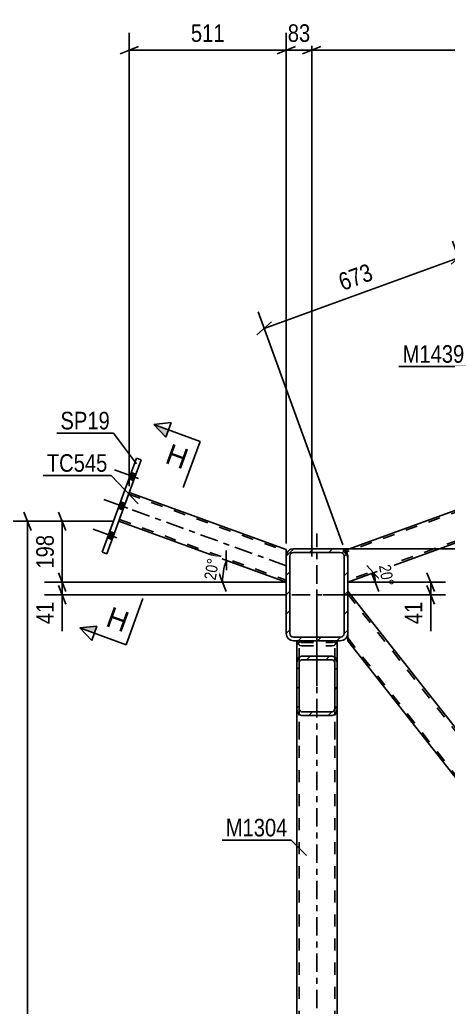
# Model space of a CAD drawing. Header units: millimetres. Extents: x -136 to 1053, y -541 to 300.
# Drawn here: x 776 to 845.7, y -170.1 to -9.3 of the extents above; entities that cross this region are included whole.
import ezdxf

# ---------------------------------------------------------------- set-up
doc = ezdxf.new("R2010")
doc.units = ezdxf.units.MM
doc.linetypes.add('DXK_LINE_DOT2', pattern=[3.9198, 1.9599, -1.9599])
doc.linetypes.add('DXK_LINE_DOT3', pattern=[5.9187, 2.979, -0.9799, 0.9799, -0.9799])
doc.styles.add('Arial', font='arial.ttf', dxfattribs={"height": 0.2})
doc.styles.add('Arial Narrow', font='ARIALN.TTF', dxfattribs={"height": 0.2})

# ---------------------------------------------------------------- blocks, each defined once
blk = doc.blocks.new('Part-335479020-2894 - 2856')
at = {"color": 2, "linetype": 'Continuous'}
for p, q in [((794.95, -80.7), (789.4, -95.97)), ((790.15, -96.24), (795.71, -80.97)), ((795.71, -80.97), (794.95, -80.7)), ((789.4, -95.97), (790.15, -96.24))]:
    blk.add_line(p, q, dxfattribs=at)
blk = doc.blocks.new('Part-335479020-3012 - 2856')
at = {"linetype": 'Continuous'}
h = blk.add_hatch(dxfattribs=at)
h.set_pattern_fill('', scale=0.7, style=0, pattern_type=0)
h.set_pattern_definition([(45, (819.3233, -109.2322), (-1.57154, 1.57154), [])])
h.paths.add_polyline_path([(819.32, -96.63), (819.32, -109.23), (819.41, -109.69), (819.67, -110.08), (820.06, -110.34), (820.52, -110.43), (828.12, -110.43), (828.58, -110.34), (828.97, -110.08), (829.23, -109.69), (829.32, -109.23), (829.32, -96.63), (829.23, -96.17), (828.97, -95.78), (828.58, -95.52), (828.12, -95.43), (820.52, -95.43), (820.06, -95.52), (819.67, -95.78), (819.41, -96.17)])
h.paths.add_polyline_path([(820.1, -96.21), (820.29, -96.08), (820.52, -96.03), (828.12, -96.03), (828.35, -96.08), (828.55, -96.21), (828.68, -96.4), (828.72, -96.63), (828.72, -109.23), (828.68, -109.46), (828.55, -109.66), (828.35, -109.79), (828.12, -109.83), (820.52, -109.83), (820.29, -109.79), (820.1, -109.66), (819.97, -109.46), (819.92, -109.23), (819.92, -96.63), (819.97, -96.4)])
at = {"color": 7, "linetype": 'DXK_LINE_DOT3'}
for p, q in [((824.32, -112.93), (824.32, -92.93)), ((814.32, -102.93), (834.32, -102.93))]:
    blk.add_line(p, q, dxfattribs=at)
at = {"color": 2, "linetype": 'Continuous'}
for p, q in [((819.41, -96.17), (819.32, -96.63)), ((819.92, -96.63), (819.97, -96.4)), ((820.52, -95.43), (820.06, -95.52)), ((820.29, -96.08), (820.52, -96.03)), ((820.52, -95.43), (828.12, -95.43)), ((820.52, -96.03), (828.12, -96.03)), ((828.58, -95.52), (828.12, -95.43)), ((828.12, -96.03), (828.35, -96.08)), ((828.68, -96.4), (828.72, -96.63)), ((829.32, -96.63), (829.23, -96.17)), ((819.32, -109.23), (819.32, -96.63)), ((819.92, -109.23), (819.92, -96.63)), ((828.72, -109.23), (828.72, -96.63)), ((829.32, -109.23), (829.32, -96.63)), ((819.32, -109.23), (819.41, -109.69)), ((819.97, -109.46), (819.92, -109.23)), ((828.72, -109.23), (828.68, -109.46)), ((829.23, -109.69), (829.32, -109.23)), ((820.06, -110.34), (820.52, -110.43)), ((820.52, -109.83), (820.29, -109.79)), ((820.52, -109.83), (828.12, -109.83)), ((820.52, -110.43), (828.12, -110.43)), ((828.35, -109.79), (828.12, -109.83)), ((828.12, -110.43), (828.58, -110.34))]:
    blk.add_line(p, q, dxfattribs=at)
for centre, radius, start, end in [((820.52, -96.63), 1.2, 112.5, 157.5), ((820.52, -96.63), 0.6, 112.5, 157.5), ((828.12, -96.63), 0.6, 22.5, 67.5), ((828.12, -96.63), 1.2, 22.5, 67.5), ((820.52, -109.23), 1.2, 202.5, 247.5), ((820.52, -109.23), 0.6, 202.5, 247.5), ((828.12, -109.23), 0.6, 292.5, 337.5), ((828.12, -109.23), 1.2, 292.5, 337.5)]:
    blk.add_arc(centre, radius, start, end, dxfattribs=at)
blk = doc.blocks.new('Part-335479020-2967 - 2856')
at = {"color": 2, "linetype": 'Continuous'}
for p, q in [((929.32, -59.16), (928.39, -59.5)), ((929.15, -59.41), (928.72, -60.01)), ((929.32, -59.16), (929.15, -59.41)), ((926.23, -60.28), (894.56, -71.81)), ((928.72, -60.01), (924.32, -66.3)), ((921.78, -67.22), (829.32, -100.87)), ((892.35, -72.61), (865.2, -82.5)), ((861.06, -84), (828.87, -95.72))]:
    blk.add_line(p, q, dxfattribs=at)
at = {"color": 7, "linetype": 'DXK_LINE_DOT2'}
for p, q in [((929.15, -59.41), (929.32, -59.16)), ((929.02, -59.58), (828.85, -96.04)), ((928.39, -59.5), (926.23, -60.28)), ((924.62, -65.87), (829.32, -100.55)), ((924.32, -66.3), (921.78, -67.22)), ((894.56, -71.81), (892.35, -72.61)), ((865.2, -82.5), (861.06, -84)), ((828.87, -95.72), (828.51, -95.85)), ((828.59, -95.87), (828.51, -95.85)), ((828.59, -95.87), (828.72, -95.96)), ((828.72, -95.96), (828.97, -96.12)), ((828.97, -96.12), (828.94, -96.1)), ((829.08, -96.28), (828.97, -96.12)), ((829.23, -96.51), (829.08, -96.28)), ((829.08, -96.28), (829.23, -96.51)), ((829.23, -96.51), (829.08, -96.28)), ((829.08, -96.28), (829.23, -96.51)), ((829.32, -96.97), (829.23, -96.51)), ((829.23, -96.51), (829.32, -96.97)), ((829.32, -96.97), (829.23, -96.51)), ((829.23, -96.51), (829.32, -96.97)), ((829.32, -96.97), (829.32, -100.87))]:
    blk.add_line(p, q, dxfattribs=at)
blk = doc.blocks.new('Part-335479020-3032 - 2856')
at = {"color": 2, "linetype": 'Continuous'}
for p, q in [((829.32, -102.35), (875.1, -160.54)), ((829.32, -109.83), (829.32, -109.23)), ((829.32, -110.43), (829.32, -109.83)), ((872.63, -165.48), (829.32, -110.43)), ((873.34, -165.41), (875.21, -161.65))]:
    blk.add_line(p, q, dxfattribs=at)
at = {"color": 7, "linetype": 'DXK_LINE_DOT2'}
for p, q in [((829.32, -109.23), (829.32, -102.35)), ((829.32, -102.83), (874.95, -160.84)), ((829.32, -109.83), (829.32, -109.46)), ((829.32, -109.95), (872.78, -165.19)), ((874.95, -160.84), (875.1, -160.54)), ((875.1, -160.54), (875.21, -161.65)), ((874.87, -161.21), (872.99, -164.97)), ((874.91, -161.09), (874.87, -161.21)), ((874.91, -161.09), (874.93, -160.99)), ((874.93, -160.99), (874.94, -160.96)), ((874.93, -160.99), (874.94, -160.96)), ((874.96, -160.88), (874.94, -160.96)), ((874.95, -160.84), (874.96, -160.88)), ((874.95, -160.84), (874.96, -160.88)), ((872.63, -165.48), (872.78, -165.19)), ((873.34, -165.41), (872.63, -165.48)), ((872.78, -165.19), (872.8, -165.18)), ((872.8, -165.18), (872.78, -165.19)), ((872.8, -165.18), (872.85, -165.14)), ((872.85, -165.14), (872.86, -165.11)), ((872.85, -165.14), (872.86, -165.11)), ((872.86, -165.11), (872.92, -165.07)), ((872.99, -164.97), (872.92, -165.07))]:
    blk.add_line(p, q, dxfattribs=at)
blk = doc.blocks.new('Part-335479020-2977 - 2856')
at = {"color": 7, "linetype": 'DXK_LINE_DOT2'}
for p, q in [((793.78, -86.26), (792.07, -90.96)), ((793.68, -86.54), (819.32, -95.87)), ((792.18, -90.67), (819.32, -100.55)), ((819.32, -95.55), (819.32, -95.74)), ((819.32, -100.87), (819.32, -96.63))]:
    blk.add_line(p, q, dxfattribs=at)
at = {"color": 2, "linetype": 'Continuous'}
for p, q in [((819.32, -95.55), (793.78, -86.26)), ((792.07, -90.96), (819.32, -100.87)), ((819.32, -95.55), (819.32, -95.6)), ((819.32, -95.6), (819.32, -95.74)), ((819.32, -95.74), (819.32, -96.19)), ((819.32, -96.19), (819.32, -96.63))]:
    blk.add_line(p, q, dxfattribs=at)
at = {"color": 7, "linetype": 'DXK_LINE_DOT3'}
blk.add_line((819.32, -98.21), (792.93, -88.61), dxfattribs=at)
blk = doc.blocks.new('Part-335479020-2982 - 2856')
at = {"color": 7, "linetype": 'DXK_LINE_DOT3'}
blk.add_line((824.32, -264.93), (824.32, -100.43), dxfattribs=at)
at = {"color": 7, "linetype": 'DXK_LINE_DOT2'}
for p, q in [((827.62, -110.43), (821.02, -110.43)), ((821.02, -110.43), (821.08, -110.43)), ((821.02, -121.39), (821.02, -110.43)), ((821.42, -254.93), (821.42, -110.43)), ((827.22, -254.93), (827.22, -110.43)), ((827.62, -121.39), (827.62, -110.43))]:
    blk.add_line(p, q, dxfattribs=at)
at = {"color": 2, "linetype": 'Continuous'}
for p, q in [((821.02, -243.98), (821.02, -121.39)), ((827.62, -243.98), (827.62, -121.39))]:
    blk.add_line(p, q, dxfattribs=at)
blk = doc.blocks.new('Part-335479020-2991 - 2856')
at = {"linetype": 'Continuous'}
h = blk.add_hatch(dxfattribs=at)
h.set_pattern_fill('', scale=0.7, style=0, pattern_type=0)
h.set_pattern_definition([(45, (821.0233, -121.3887), (-1.57154, 1.57154), [])])
h.paths.add_polyline_path([(821.02, -114.09), (821.02, -121.39), (821.08, -121.84), (821.26, -122.21), (821.52, -122.47), (821.82, -122.56), (826.82, -122.56), (827.13, -122.47), (827.39, -122.21), (827.56, -121.84), (827.62, -121.39), (827.62, -114.09), (827.56, -113.64), (827.39, -113.26), (827.13, -113.01), (826.82, -112.92), (821.82, -112.92), (821.52, -113.01), (821.26, -113.26), (821.08, -113.64)])
h.paths.add_polyline_path([(821.54, -113.68), (821.67, -113.55), (821.82, -113.51), (826.82, -113.51), (826.98, -113.55), (827.11, -113.68), (827.19, -113.87), (827.22, -114.09), (827.22, -121.39), (827.19, -121.61), (827.11, -121.8), (826.98, -121.93), (826.82, -121.97), (821.82, -121.97), (821.67, -121.93), (821.54, -121.8), (821.45, -121.61), (821.42, -121.39), (821.42, -114.09), (821.45, -113.87)])
at = {"color": 7, "linetype": 'DXK_LINE_DOT3'}
blk.add_line((824.32, -103.15), (824.32, -117.74), dxfattribs=at)
at = {"color": 2, "linetype": 'Continuous'}
for p, q in [((821.02, -114.09), (821.02, -110.43)), ((827.62, -114.09), (827.62, -110.43)), ((821.08, -113.64), (821.02, -114.09)), ((821.02, -121.39), (821.02, -114.09)), ((821.42, -114.09), (821.45, -113.87)), ((821.42, -121.39), (821.42, -114.09)), ((821.82, -112.92), (821.52, -113.01)), ((821.67, -113.55), (821.82, -113.51)), ((821.82, -112.92), (826.82, -112.92)), ((821.82, -113.51), (826.82, -113.51)), ((827.13, -113.01), (826.82, -112.92)), ((826.82, -113.51), (826.98, -113.55)), ((827.19, -113.87), (827.22, -114.09)), ((827.22, -121.39), (827.22, -114.09)), ((827.62, -114.09), (827.56, -113.64)), ((827.62, -121.39), (827.62, -114.09)), ((821.02, -121.39), (821.08, -121.84)), ((821.45, -121.61), (821.42, -121.39)), ((821.82, -121.97), (821.67, -121.93)), ((821.82, -121.97), (826.82, -121.97)), ((826.98, -121.93), (826.82, -121.97)), ((827.22, -121.39), (827.19, -121.61)), ((827.56, -121.84), (827.62, -121.39)), ((821.52, -122.47), (821.82, -122.56)), ((821.82, -122.56), (826.82, -122.56)), ((826.82, -122.56), (827.13, -122.47))]:
    blk.add_line(p, q, dxfattribs=at)
at = {"color": 7, "linetype": 'DXK_LINE_DOT2'}
for p, q in [((827.62, -110.43), (821.02, -110.43)), ((821.02, -110.43), (821.08, -110.43)), ((821.08, -110.54), (821.07, -110.43)), ((821.42, -121.39), (821.42, -110.43)), ((821.51, -110.43), (821.54, -110.5)), ((821.54, -110.5), (821.67, -110.63)), ((821.67, -110.63), (821.82, -110.67)), ((821.82, -110.67), (826.82, -110.67)), ((826.82, -110.67), (826.98, -110.63)), ((826.98, -110.63), (827.11, -110.5)), ((827.11, -110.5), (827.14, -110.43)), ((827.22, -121.39), (827.22, -110.43)), ((827.58, -110.43), (827.56, -110.54)), ((821.82, -111.26), (821.52, -111.17)), ((821.82, -111.26), (826.82, -111.26)), ((827.13, -111.17), (826.82, -111.26)), ((821.02, -121.39), (821.02, -114.09)), ((827.62, -121.39), (827.62, -114.09))]:
    blk.add_line(p, q, dxfattribs=at)
for centre, start, end in [((822.12, -110.29), 193.2949, 235.5336), ((826.53, -110.29), 304.4664, 346.7051)]:
    blk.add_arc(centre, 1.06, start, end, dxfattribs=at)
at = {"color": 2, "linetype": 'Continuous'}
for centre, radius, start, end in [((822.12, -113.89), 1.06, 124.4664, 166.7051), ((821.97, -113.99), 0.532, 124.4664, 166.7051), ((826.68, -113.99), 0.532, 13.2949, 55.5336), ((826.53, -113.89), 1.06, 13.2949, 55.5336), ((822.12, -121.59), 1.06, 193.2949, 235.5336), ((821.97, -121.49), 0.532, 193.2949, 235.5336), ((826.68, -121.49), 0.532, 304.4664, 346.7051), ((826.53, -121.59), 1.06, 304.4664, 346.7051)]:
    blk.add_arc(centre, radius, start, end, dxfattribs=at)
blk = doc.blocks.new('Part-335479020-2993 - 2856')
at = {"color": 7, "linetype": 'DXK_LINE_DOT3'}
blk.add_line((824.32, -122.83), (824.32, -103.15), dxfattribs=at)
at = {"color": 7, "linetype": 'DXK_LINE_DOT2'}
for p, q in [((827.62, -110.43), (821.02, -110.43)), ((821.02, -110.43), (821.07, -110.43)), ((821.02, -126.48), (821.02, -110.43)), ((821.07, -110.43), (821.08, -110.53)), ((821.42, -126.48), (821.42, -110.43)), ((821.54, -110.49), (821.51, -110.43)), ((821.67, -110.62), (821.54, -110.49)), ((821.82, -110.66), (821.67, -110.62)), ((821.82, -110.66), (826.82, -110.66)), ((826.98, -110.62), (826.82, -110.66)), ((827.11, -110.49), (826.98, -110.62)), ((827.13, -110.43), (827.11, -110.49)), ((827.22, -126.48), (827.22, -110.43)), ((827.56, -110.53), (827.58, -110.43)), ((827.62, -126.48), (827.62, -110.43)), ((821.52, -111.16), (821.82, -111.25)), ((821.82, -111.25), (826.82, -111.25)), ((826.82, -111.25), (827.11, -111.17)), ((827.11, -111.17), (827.13, -111.16))]:
    blk.add_line(p, q, dxfattribs=at)
for centre, start, end in [((822.12, -110.28), 193.3123, 235.5632), ((826.53, -110.28), 304.4368, 346.6877)]:
    blk.add_arc(centre, 1.06, start, end, dxfattribs=at)
blk = doc.blocks.new('Bolt-335479020-3043 - 2856')
at = {"linetype": 'Continuous'}
for points in [[(794.49, -84.31), (794.87, -83.27), (794.12, -83), (793.74, -84.03)], [(794.49, -84.31), (794.87, -83.27), (794.12, -83), (793.74, -84.03)], [(794.49, -84.31), (794.87, -83.27), (794.12, -83), (793.74, -84.03)], [(792.75, -89.1), (793.12, -88.07), (792.37, -87.79), (792, -88.83)], [(792.75, -89.1), (793.12, -88.07), (792.37, -87.79), (792, -88.83)], [(790.99, -93.94), (791.36, -92.91), (790.61, -92.63), (790.23, -93.67)], [(790.99, -93.94), (791.36, -92.91), (790.61, -92.63), (790.23, -93.67)], [(790.99, -93.94), (791.36, -92.91), (790.61, -92.63), (790.23, -93.67)]]:
    blk.add_hatch(color=1, dxfattribs=at).paths.add_polyline_path(points)
at = {"color": 1, "linetype": 'Continuous'}
for p, q in [((795.29, -84.01), (791.39, -82.59)), ((795.29, -84.01), (791.39, -82.59)), ((795.29, -84.01), (791.39, -82.59)), ((794.87, -83.27), (794.12, -83)), ((794.87, -83.27), (794.12, -83)), ((794.87, -83.27), (794.12, -83)), ((794.49, -84.31), (793.74, -84.03)), ((794.49, -84.31), (793.74, -84.03)), ((794.49, -84.31), (793.74, -84.03)), ((793.55, -88.81), (789.65, -87.39)), ((793.55, -88.81), (789.65, -87.39)), ((793.12, -88.07), (792.37, -87.79)), ((793.12, -88.07), (792.37, -87.79)), ((792.75, -89.1), (792, -88.83)), ((792.75, -89.1), (792, -88.83)), ((791.79, -93.64), (787.89, -92.23)), ((791.79, -93.64), (787.89, -92.23)), ((791.79, -93.64), (787.89, -92.23)), ((791.36, -92.91), (790.61, -92.63)), ((791.36, -92.91), (790.61, -92.63)), ((791.36, -92.91), (790.61, -92.63)), ((790.99, -93.94), (790.23, -93.67)), ((790.99, -93.94), (790.23, -93.67)), ((790.99, -93.94), (790.23, -93.67))]:
    blk.add_line(p, q, dxfattribs=at)
blk = doc.blocks.new('AngleDimension-335479020-3138 - 2856')
at = {"color": 7, "linetype": 'Continuous'}
for p, q in [((833.52, -99.35), (829.32, -100.87)), ((830.26, -100.53), (833.52, -99.35)), ((832.44, -98.14), (834.6, -100.55)), ((834.39, -102.37), (833.19, -99.37)), ((833.79, -100.87), (829.32, -100.87))]:
    blk.add_line(p, q, dxfattribs=at)
blk.add_arc((829.32, -100.87), 4.47, 360, 20, dxfattribs=at)
at = {"color": 0}
blk.add_wipeout([(834.69, -102.11), (837.44, -101.63), (836.7, -97.39), (833.94, -97.87)], dxfattribs=at)
at = {"color": 3, "style": 'Arial Narrow'}
blk.add_text('20°', height=1.909, rotation=-80.0021, dxfattribs=at).set_placement((834.4, -98.2))
blk = doc.blocks.new('StraightDimension-335479020-3091 - 2856')
at = {"color": 7, "linetype": 'Continuous'}
for p, q in [((823.47, -96.68), (823.47, -11.41)), ((929.32, -58.16), (929.32, -11.41)), ((824.97, -13.66), (821.97, -14.86)), ((823.47, -14.26), (929.32, -14.26)), ((927.82, -14.86), (930.82, -13.66))]:
    blk.add_line(p, q, dxfattribs=at)
at = {"color": 0}
blk.add_wipeout([(880.65, -13.51), (880.65, -9.31), (872.14, -9.31), (872.14, -13.51)], dxfattribs=at)
at = {"color": 3, "style": 'Arial Narrow'}
blk.add_text('2117', height=2.863, dxfattribs=at).set_placement((872.74, -12.91))
blk = doc.blocks.new('AngleDimension-335479020-3083 - 2856')
at = {"color": 7, "linetype": 'Continuous'}
for p, q in [((809.53, -95.71), (809.63, -98.94)), ((809.58, -97.33), (819.32, -100.87)), ((809.55, -102.37), (808.35, -99.37)), ((818.32, -100.87), (808.95, -100.87)), ((808.95, -100.87), (819.32, -100.87))]:
    blk.add_line(p, q, dxfattribs=at)
blk.add_arc((819.32, -100.87), 10.37, 160, 180, dxfattribs=at)
at = {"color": 0}
blk.add_wipeout([(808.89, -96.85), (806.14, -96.36), (805.39, -100.6), (808.15, -101.09)], dxfattribs=at)
at = {"color": 3, "style": 'Arial Narrow'}
blk.add_text('20°', height=1.909, rotation=80.0021, dxfattribs=at).set_placement((807.82, -100.63))
blk = doc.blocks.new('StraightDimension-335479020-3105 - 2856')
at = {"color": 7, "linetype": 'Continuous'}
for p, q in [((819.32, -94.55), (819.32, -11.41)), ((823.47, -96.68), (823.47, -11.41)), ((817.82, -14.86), (820.82, -13.66)), ((819.32, -14.26), (823.47, -14.26)), ((824.97, -13.66), (821.97, -14.86))]:
    blk.add_line(p, q, dxfattribs=at)
at = {"color": 0}
blk.add_wipeout([(823.82, -13.51), (823.82, -9.31), (818.97, -9.31), (818.97, -13.51)], dxfattribs=at)
at = {"color": 3, "style": 'Arial Narrow'}
blk.add_text('83', height=2.863, dxfattribs=at).set_placement((819.57, -12.91))
blk = doc.blocks.new('StraightDimension-335479020-3119 - 2856')
at = {"color": 7, "linetype": 'Continuous'}
for p, q in [((793.78, -85.26), (793.78, -11.41)), ((819.32, -94.55), (819.32, -11.41)), ((795.28, -13.66), (792.28, -14.86)), ((793.78, -14.26), (819.32, -14.26)), ((817.82, -14.86), (820.82, -13.66))]:
    blk.add_line(p, q, dxfattribs=at)
at = {"color": 0}
blk.add_wipeout([(809.9, -13.51), (809.9, -9.31), (803.21, -9.31), (803.21, -13.51)], dxfattribs=at)
at = {"color": 3, "style": 'Arial Narrow'}
blk.add_text('511', height=2.863, dxfattribs=at).set_placement((803.81, -12.91))
blk = doc.blocks.new('StraightDimension-335479020-3225 - 2856')
at = {"color": 7, "linetype": 'Continuous'}
for p, q in [((777.81, -92.46), (776.61, -89.46)), ((791.07, -90.96), (774.36, -90.96)), ((777.21, -264.02), (777.21, -90.96))]:
    blk.add_line(p, q, dxfattribs=at)
blk = doc.blocks.new('StraightDimension-335479020-3354 - 2856')
at = {"color": 7, "linetype": 'Continuous'}
for p, q in [((782.26, -99.37), (783.46, -102.37)), ((818.32, -100.87), (780.01, -100.87)), ((782.86, -102.93), (782.86, -100.87)), ((783.46, -104.43), (782.26, -101.43)), ((818.32, -102.93), (780.01, -102.93))]:
    blk.add_line(p, q, dxfattribs=at)
at = {"color": 0}
blk.add_wipeout([(782.11, -103.46), (777.91, -103.46), (777.91, -108.31), (782.11, -108.31)], dxfattribs=at)
at = {"color": 7, "linetype": 'Continuous'}
blk.add_line((782.86, -102.93), (782.86, -108.84), dxfattribs=at)
blk.add_line((782.86, -102.93), (782.86, -108.84), dxfattribs=at)
at = {"color": 3, "style": 'Arial Narrow'}
blk.add_text('41', height=2.863, rotation=90.0002, dxfattribs=at).set_placement((781.51, -107.71))
blk = doc.blocks.new('StraightDimension-335479020-3366 - 2856')
at = {"color": 7, "linetype": 'Continuous'}
for p, q in [((782.26, -89.46), (783.46, -92.46)), ((791.07, -90.96), (780.01, -90.96)), ((782.86, -100.87), (782.86, -90.96)), ((783.46, -102.37), (782.26, -99.37)), ((818.32, -100.87), (780.01, -100.87))]:
    blk.add_line(p, q, dxfattribs=at)
at = {"color": 0}
blk.add_wipeout([(782.11, -92.57), (777.91, -92.57), (777.91, -99.26), (782.11, -99.26)], dxfattribs=at)
at = {"color": 3, "style": 'Arial Narrow'}
blk.add_text('198', height=2.863, rotation=90.0002, dxfattribs=at).set_placement((781.51, -98.66))
blk = doc.blocks.new('StraightDimension-335479020-14632 - 2856')
at = {"color": 7, "linetype": 'Continuous'}
for p, q in [((842.22, -99.37), (843.42, -102.37)), ((830.32, -100.87), (845.22, -100.87)), ((842.82, -102.93), (842.82, -100.87)), ((843.42, -104.43), (842.22, -101.43)), ((825.32, -102.93), (845.22, -102.93))]:
    blk.add_line(p, q, dxfattribs=at)
at = {"color": 0}
blk.add_wipeout([(842.07, -103.46), (837.87, -103.46), (837.87, -108.31), (842.07, -108.31)], dxfattribs=at)
at = {"color": 7, "linetype": 'Continuous'}
blk.add_line((842.82, -102.93), (842.82, -108.84), dxfattribs=at)
blk.add_line((842.82, -102.93), (842.82, -108.84), dxfattribs=at)
at = {"color": 3, "style": 'Arial Narrow'}
blk.add_text('41', height=2.863, rotation=90.0002, dxfattribs=at).set_placement((841.47, -107.71))
blk = doc.blocks.new('StraightDimension-335479020-15026 - 2856')
at = {"color": 7, "linetype": 'Continuous'}
for p, q in [((869.01, -41.44), (867.81, -38.44)), ((925.87, -39.94), (865.56, -39.94)), ((868.41, -95.43), (868.41, -39.94)), ((867.81, -93.93), (869.01, -96.93)), ((826.96, -95.43), (870.81, -95.43))]:
    blk.add_line(p, q, dxfattribs=at)
at = {"color": 0}
blk.add_wipeout([(867.66, -63.43), (863.46, -63.43), (863.46, -71.94), (867.66, -71.94)], dxfattribs=at)
at = {"color": 3, "style": 'Arial Narrow'}
blk.add_text('1110', height=2.863, rotation=90.0002, dxfattribs=at).set_placement((867.06, -71.34))
blk = doc.blocks.new('StraightDimension-335479020-15165 - 2856')
at = {"color": 7, "linetype": 'Continuous'}
for p, q in [((854.33, -67.22), (846.37, -45.36)), ((815.73, -59.55), (847.35, -48.04)), ((846.14, -49.12), (848.55, -46.97)), ((828.55, -94.77), (814.76, -56.87)), ((816.93, -58.47), (814.53, -60.63))]:
    blk.add_line(p, q, dxfattribs=at)
at = {"color": 0}
blk.add_wipeout([(834.42, -51.95), (832.99, -48), (826.71, -50.29), (828.14, -54.23)], dxfattribs=at)
at = {"color": 3, "style": 'Arial Narrow'}
blk.add_text('673', height=2.863, rotation=20.002, dxfattribs=at).set_placement((828.5, -53.47))
blk = doc.blocks.new('Mark-335479020-2973 - 2856')
at = {"color": 0}
blk.add_wipeout([(790.23, -82.9), (790.23, -79.9), (780.37, -79.9), (780.37, -82.9)], dxfattribs=at)
blk.add_wipeout([(790.23, -82.9), (790.23, -79.9), (780.37, -79.9), (780.37, -82.9)], dxfattribs=at)
at = {"color": 30, "linetype": 'Continuous'}
for p in [(779.77, -83.5), (795.22, -88.12)]:
    blk.add_line(p, (790.83, -83.5), dxfattribs=at)
at = {"color": 3, "style": 'Arial Narrow'}
blk.add_text('TC545', height=2.863, dxfattribs=at).set_placement((780.37, -82.9))
blk = doc.blocks.new('Mark-335479020-2890 - 2856')
at = {"color": 0}
blk.add_wipeout([(790.63, -76), (790.63, -73), (782.59, -73), (782.59, -76)], dxfattribs=at)
blk.add_wipeout([(790.63, -76), (790.63, -73), (782.59, -73), (782.59, -76)], dxfattribs=at)
at = {"color": 30, "linetype": 'Continuous'}
for p in [(781.99, -76.6), (794.98, -81.59)]:
    blk.add_line(p, (791.23, -76.6), dxfattribs=at)
at = {"color": 3, "style": 'Arial Narrow'}
blk.add_text('SP19', height=2.863, dxfattribs=at).set_placement((782.59, -76))
blk = doc.blocks.new('Mark-335479020-2978 - 2856')
at = {"color": 0}
blk.add_wipeout([(819.53, -142.26), (819.53, -139.26), (809.48, -139.26), (809.48, -142.26)], dxfattribs=at)
blk.add_wipeout([(819.53, -142.26), (819.53, -139.26), (809.48, -139.26), (809.48, -142.26)], dxfattribs=at)
at = {"color": 30, "linetype": 'Continuous'}
for p in [(808.88, -142.86), (822.63, -145.36)]:
    blk.add_line(p, (820.13, -142.86), dxfattribs=at)
at = {"color": 3, "style": 'Arial Narrow'}
blk.add_text('M1304', height=2.863, dxfattribs=at).set_placement((809.48, -142.26))
blk = doc.blocks.new('SectionMark-335479020-3440 - 2856')
at = {"linetype": 'Continuous'}
for points in [[(800.15, -76.07), (799.72, -77.25), (797.8, -75.22)], [(788.53, -108.01), (788.1, -109.18), (785.75, -108.33)]]:
    blk.add_hatch(color=6, dxfattribs=at).paths.add_polyline_path(points)
at = {"color": 6, "linetype": 'Continuous'}
for p, q in [((797.8, -75.22), (800.58, -74.9)), ((797.8, -75.22), (799.72, -77.25)), ((799.72, -77.25), (800.58, -74.9)), ((785.75, -108.33), (788.53, -108.01)), ((787.67, -110.36), (785.75, -108.33)), ((788.53, -108.01), (787.67, -110.36))]:
    blk.add_line(p, q, dxfattribs=at)
at = {"color": 0, "linetype": 'Continuous'}
for points in [[(802.58, -82.55), (803.78, -79.26), (800.61, -78.1), (799.42, -81.39)], [(792.93, -109.08), (794.12, -105.79), (790.96, -104.64), (789.76, -107.93)]]:
    blk.add_wipeout(points, dxfattribs=at)
at = {"color": 6, "linetype": 'Continuous'}
for p, q in [((805.32, -77.96), (797.8, -75.22)), ((805.32, -77.96), (802.58, -85.47)), ((793.27, -111.07), (796, -103.55)), ((793.27, -111.07), (785.75, -108.33))]:
    blk.add_line(p, q, dxfattribs=at)
at = {"color": 3, "linetype": 'Continuous', "style": 'Arial'}
for p in [(799.42, -81.39), (789.76, -107.93)]:
    blk.add_text('H', height=3.34, rotation=-20.002, dxfattribs=at).set_placement(p)
blk = doc.blocks.new('Mark-335479020-15264 - 2856')
at = {"color": 0}
blk.add_wipeout([(848.31, -65.15), (848.31, -62.15), (838.25, -62.15), (838.25, -65.15)], dxfattribs=at)
blk.add_wipeout([(848.31, -65.15), (848.31, -62.15), (838.25, -62.15), (838.25, -65.15)], dxfattribs=at)
at = {"color": 30, "linetype": 'Continuous'}
for p in [(837.65, -65.75), (856.46, -70.06)]:
    blk.add_line(p, (848.91, -65.75), dxfattribs=at)
at = {"color": 3, "style": 'Arial Narrow'}
blk.add_text('M1439', height=2.863, dxfattribs=at).set_placement((838.25, -65.15))

msp = doc.modelspace()

# ---------------------------------------------------------------- block references
for name in ['Part-335479020-2967 - 2856', 'Part-335479020-2894 - 2856', 'Bolt-335479020-3043 - 2856', 'Part-335479020-2977 - 2856', 'Part-335479020-3012 - 2856', 'Part-335479020-2982 - 2856', 'Part-335479020-3032 - 2856', 'Part-335479020-2991 - 2856', 'Part-335479020-2993 - 2856']:
    msp.add_blockref(name, (0, 0))

# ---------------------------------------------------------------- next in the draw order: block references
for name in ['AngleDimension-335479020-3083 - 2856', 'AngleDimension-335479020-3138 - 2856', 'Mark-335479020-2978 - 2856']:
    msp.add_blockref(name, (0, 0))

# ---------------------------------------------------------------- next in the draw order: block references
for name in ['StraightDimension-335479020-3091 - 2856', 'StraightDimension-335479020-14632 - 2856']:
    msp.add_blockref(name, (0, 0))

# ---------------------------------------------------------------- next in the draw order: block references
for name in ['StraightDimension-335479020-3105 - 2856', 'StraightDimension-335479020-15026 - 2856']:
    msp.add_blockref(name, (0, 0))

# ---------------------------------------------------------------- next in the draw order: block references
msp.add_blockref('StraightDimension-335479020-3119 - 2856', (0, 0))

# ---------------------------------------------------------------- next in the draw order: block references
for name in ['Mark-335479020-2973 - 2856', 'StraightDimension-335479020-3225 - 2856']:
    msp.add_blockref(name, (0, 0))

# ---------------------------------------------------------------- next in the draw order: block references
for name in ['Mark-335479020-2890 - 2856', 'StraightDimension-335479020-3354 - 2856']:
    msp.add_blockref(name, (0, 0))

# ---------------------------------------------------------------- next in the draw order: block references
msp.add_blockref('StraightDimension-335479020-3366 - 2856', (0, 0))

# ---------------------------------------------------------------- next in the draw order: block references
for name in ['StraightDimension-335479020-15165 - 2856', 'SectionMark-335479020-3440 - 2856']:
    msp.add_blockref(name, (0, 0))

# ---------------------------------------------------------------- next in the draw order: block references
msp.add_blockref('Mark-335479020-15264 - 2856', (0, 0))

doc.saveas('drawing.dxf')
